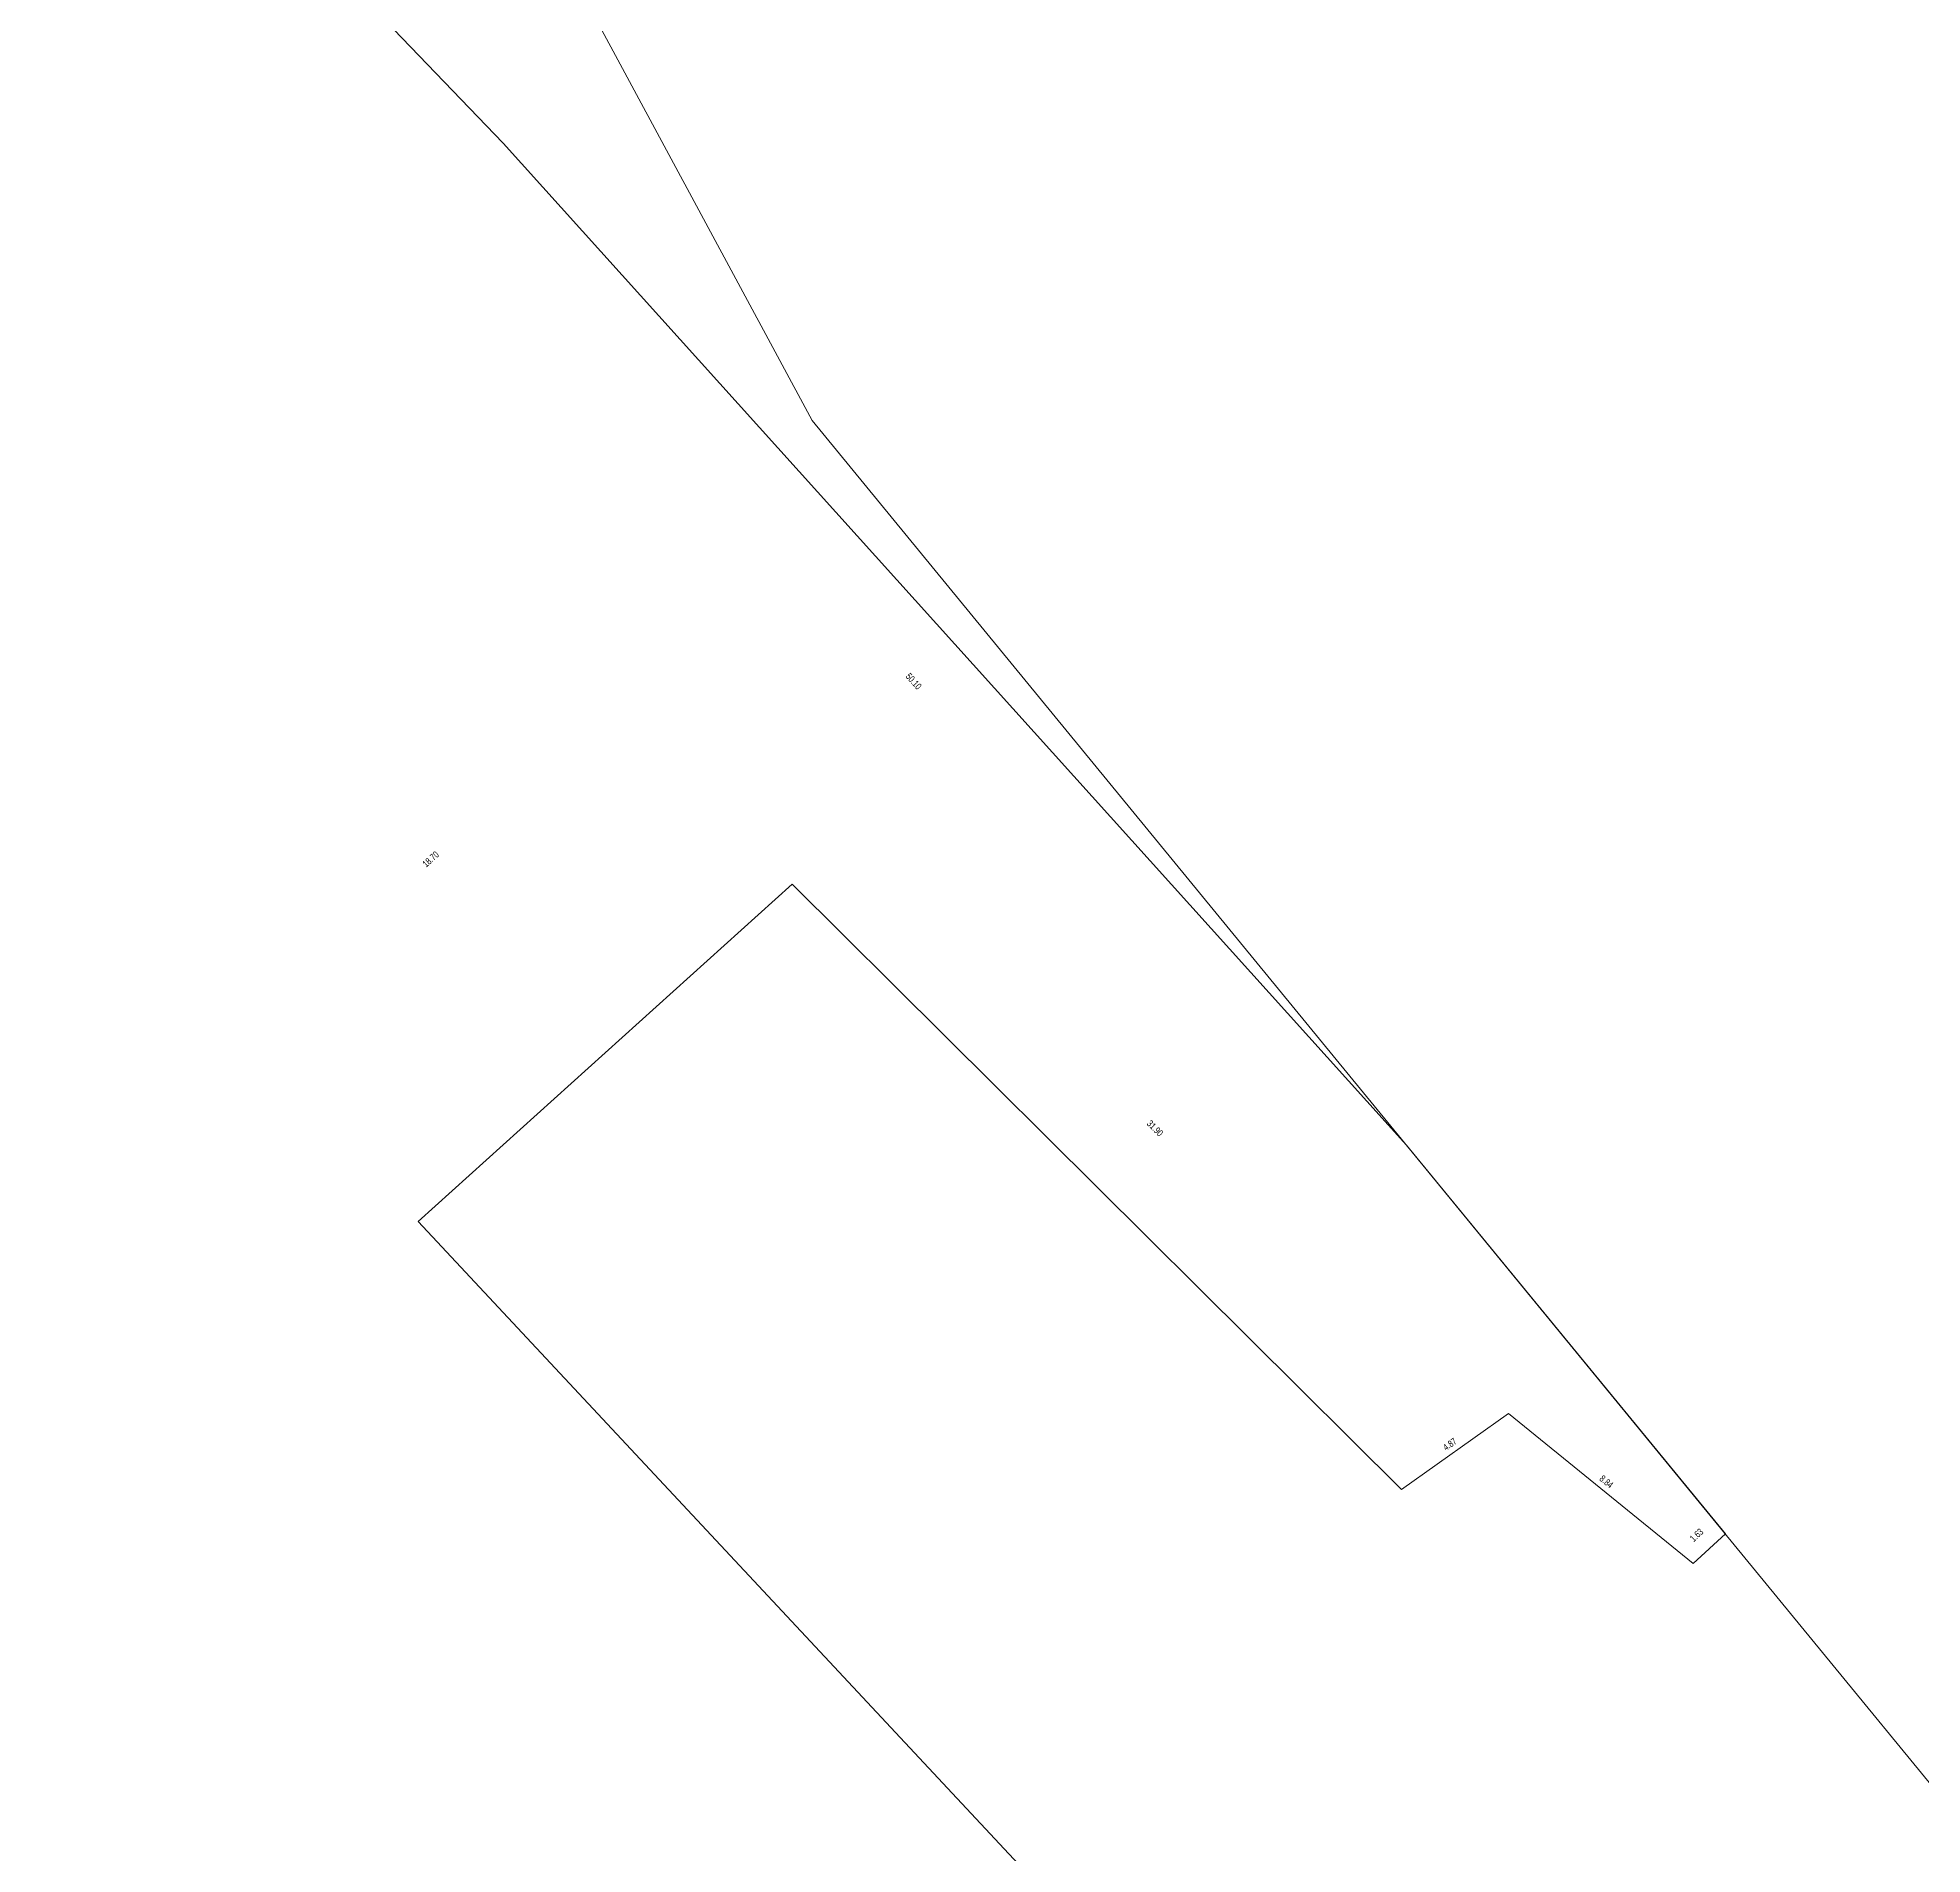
# Model space of a CAD drawing. Extents: x 578787 to 581140, y 9719065 to 9720647.
# Drawn here: x 578856.5 to 578926.5, y 9719246.2 to 9719313.6 of the extents above; entities that cross this region are included whole.
import ezdxf

# ---------------------------------------------------------------- set-up
doc = ezdxf.new("R2010")
doc.units = 0
doc.layers.get('0').update_dxf_attribs({"lineweight": 0})
doc.layers.add('ARQ_COTAS', color=1, linetype='Continuous', lineweight=0)
doc.styles.add('TXT_PROJETO', font='Swis721 LtCn BT')
doc.dimstyles.new('CT_POLIGONAL', dxfattribs={"dimtxt": 0.25, "dimasz": 1, "dimexe": 0.065, "dimexo": 0.05, "dimgap": 0.2, "dimtad": 1, "dimtoh": 1, "dimzin": 4, "dimdsep": 46, "dimtxsty": 'TXT_PROJETO', "dimblk1": 'BL100', "dimblk2": 'BL100', "dimsah": 1, "dimcen": 0.09, "dimse1": 1, "dimse2": 1, "dimsd1": 1, "dimsd2": 1, "dimclrd": 1, "dimclrt": 2, "dimadec": 0, "dimazin": 0, "dimtfac": 1, "dimtdec": 4, "dimtmove": 0, "dimatfit": 3, "dimfxl": 0.1, "dimtolj": 1, "dimtzin": 0, "dimarcsym": 0})

# ---------------------------------------------------------------- blocks, each defined once
blk = doc.blocks.new('*DA5E8')
at = {"color": 2, "insert": (578886.033, 9719229.333), "char_height": 0.25, "attachment_point": 5, "rotation": 313.06112, "style": 'TXT_PROJETO'}
blk.add_mtext('\\A1;79.97', dxfattribs=at)
blk = doc.blocks.new('BL100')
at = {"layer": 'ARQ_COTAS'}
for p, q in [((0, -1.041), (0, 1.041)), ((-1.041, 0), (1.041, 0))]:
    blk.add_line(p, q, dxfattribs=at)
blk.add_circle((0, 0), 0.5, dxfattribs=at)
blk = doc.blocks.new('*DA5F6')
at = {"color": 2, "insert": (578871.128, 9719283.146), "char_height": 0.25, "attachment_point": 5, "rotation": 42.02553, "style": 'TXT_PROJETO'}
blk.add_mtext('\\A1;18.70', dxfattribs=at)
blk = doc.blocks.new('*DA604')
at = {"color": 2, "insert": (578898.03, 9719273.154), "char_height": 0.25, "attachment_point": 5, "rotation": 315.19819, "style": 'TXT_PROJETO'}
blk.add_mtext('\\A1;31.90', dxfattribs=at)
blk = doc.blocks.new('*DA612')
at = {"color": 2, "insert": (578908.98, 9719261.42), "char_height": 0.25, "attachment_point": 5, "rotation": 35.42969, "style": 'TXT_PROJETO'}
blk.add_mtext('\\A1;4.87', dxfattribs=at)
blk = doc.blocks.new('*DA620')
at = {"color": 2, "insert": (578914.794, 9719260.032), "char_height": 0.25, "attachment_point": 5, "rotation": 320.91133, "style": 'TXT_PROJETO'}
blk.add_mtext('\\A1;8.84', dxfattribs=at)
blk = doc.blocks.new('*DA62E')
at = {"color": 2, "insert": (578918.145, 9719258.051), "char_height": 0.25, "attachment_point": 5, "rotation": 42.84755, "style": 'TXT_PROJETO'}
blk.add_mtext('\\A1;1.63', dxfattribs=at)
blk = doc.blocks.new('*DA64A')
at = {"color": 2, "insert": (578849.515, 9719325.188), "char_height": 0.25, "attachment_point": 5, "rotation": 313.89678, "style": 'TXT_PROJETO'}
blk.add_mtext('\\A1;55.97', dxfattribs=at)
blk = doc.blocks.new('*DA666')
at = {"color": 2, "insert": (578889.064, 9719289.75), "char_height": 0.25, "attachment_point": 5, "rotation": 312.05003, "style": 'TXT_PROJETO'}
blk.add_mtext('\\A1;50.10', dxfattribs=at)

msp = doc.modelspace()

# ---------------------------------------------------------------- linework, layer by layer
for points in [[(578862.344, 9719396.241), (578860.988, 9719364.219), (578877.136, 9719314.565), (578885.295, 9719299.433), (578919.149, 9719258.175), (578977.864, 9719186.619), (579024.727, 9719153.388)], [(579007.114, 9719122.581), (578971.323, 9719164.555), (578925.265, 9719211.268), (578870.662, 9719269.697), (578884.553, 9719282.216), (578907.185, 9719259.74), (578911.156, 9719262.565), (578918.019, 9719256.989), (578919.213, 9719258.097), (578907.373, 9719272.527), (578873.814, 9719309.732), (578835.005, 9719350.065), (578789.54, 9719390.999)]]:
    msp.add_lwpolyline(points)

# ---------------------------------------------------------------- dimensions: what is measured, and where the dimension line sits
for p1, p2, distance, picture, middle in [((578873.814, 9719309.732), (578835.005, 9719350.065), 7.121, '*DA64A', (578849.515, 9719325.188)), ((578907.373, 9719272.527), (578873.814, 9719309.732), 2.388, '*DA666', (578889.064, 9719289.75)), ((578870.662, 9719269.697), (578884.553, 9719282.216), 9.351, '*DA5F6', (578871.128, 9719283.146)), ((578907.185, 9719259.74), (578884.553, 9719282.216), -2.739, '*DA604', (578898.03, 9719273.154)), ((578925.265, 9719211.268), (578870.662, 9719269.697), 16.657, '*DA5E8', (578886.033, 9719229.333)), ((578907.185, 9719259.74), (578911.156, 9719262.565), 0, '*DA612', (578908.98, 9719261.42)), ((578918.019, 9719256.989), (578911.156, 9719262.565), 0, '*DA620', (578914.794, 9719260.032)), ((578918.019, 9719256.989), (578919.213, 9719258.097), 0.365, '*DA62E', (578918.145, 9719258.051))]:
    dim = msp.add_aligned_dim(p1=p1, p2=p2, distance=distance, dimstyle='CT_POLIGONAL')
    dim.commit()
    dim.dimension.update_dxf_attribs({"geometry": picture, "text_midpoint": middle})

doc.saveas('drawing.dxf')
